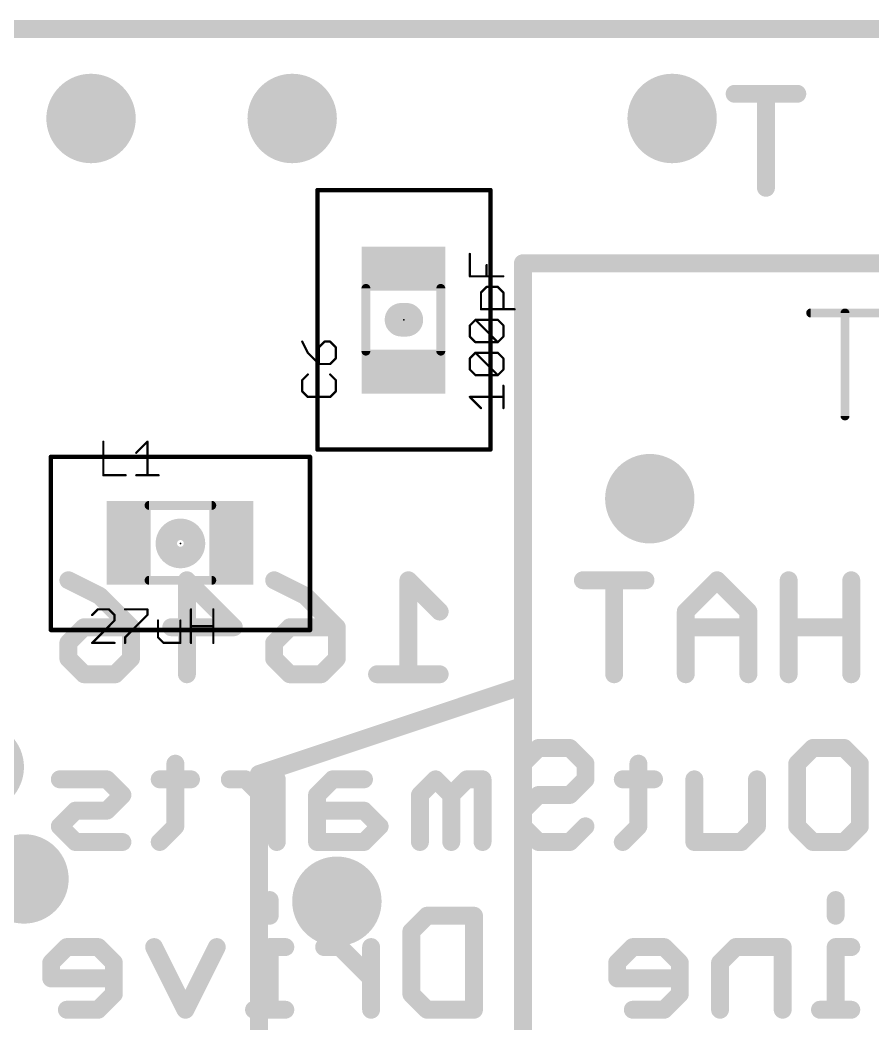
# Model space of a CAD drawing. Extents: x -8 to 103, y -21 to 29.
# Drawn here: x 19.01 to 28.7, y 9.02 to 20.42 of the extents above; entities that cross this region are included whole.
import ezdxf

# ---------------------------------------------------------------- set-up
doc = ezdxf.new("R2010")
doc.units = 0
for name, color, linetype in [('18', 110, 'CONTINUOUS'), ('20', 53, 'CONTINUOUS'), ('21', 41, 'CONTINUOUS'), ('22', 40, 'CONTINUOUS'), ('23', 53, 'CONTINUOUS'), ('25', 253, 'CONTINUOUS'), ('27', 253, 'CONTINUOUS'), ('39', 12, 'CONTINUOUS'), ('51', 53, 'CONTINUOUS')]:
    doc.layers.add(name, color=color, linetype=linetype)

# ---------------------------------------------------------------- blocks, each defined once
blk = doc.blocks.new('RECT')
blk.add_solid([(-0.5, -0.5), (0.5, -0.5), (-0.5, 0.5), (0.5, 0.5)])
blk = doc.blocks.new('ROUNDV')
at = {"const_width": 0.5}
blk.add_lwpolyline([(0, -0.25, 1), (0, 0.25, 1), (0, -0.25)], format="xyb", dxfattribs=at)

msp = doc.modelspace()

# ---------------------------------------------------------------- linework, layer by layer
at = {"layer": '20', "const_width": 0.2032}
msp.add_lwpolyline([(45.72, 20.32), (0, 20.32)], dxfattribs=at)
at = {"layer": '21'}
for points, const_width in [([(27.1262, 19.5843), (27.838, 19.5843)], 0.2032), ([(27.4821, 18.5166), (27.4821, 19.5843)], 0.2032), ([(45.72, 17.66), (24.72, 17.66)], 0.2032), ([(24.72, 17.66), (24.72, 12.86)], 0.2032), ([(23.3401, 17.018), (23.3959, 17.018)], 0.381), ([(21.72, 11.86), (24.72, 12.86)], 0.2032), ([(24.72, 12.86), (24.72, 4.86)], 0.2032), ([(21.72, 8.86), (21.72, 11.86)], 0.2032)]:
    msp.add_lwpolyline(points, dxfattribs=dict(at, const_width=const_width))
for points, const_width in [([(27.1262, 19.6351, 1), (27.1262, 19.5335)], 0.1016), ([(27.5329, 19.5843, 1), (27.4313, 19.5843)], 0.1016), ([(27.838, 19.5335, 1), (27.838, 19.6351)], 0.1016), ([(27.4313, 18.5166, 1), (27.5329, 18.5166)], 0.1016), ([(24.72, 17.7108, 1), (24.72, 17.6092)], 0.1016), ([(24.7708, 17.66, 1), (24.6692, 17.66)], 0.1016), ([(23.3401, 17.1133, 1), (23.3401, 16.9228)], 0.1905), ([(23.3959, 16.9228, 1), (23.3959, 17.1133)], 0.1905), ([(20.828, 14.2595, 1), (20.828, 14.6965, 1), (20.828, 14.2595)], 0.127), ([(20.828, 14.351, 1), (20.828, 14.605, 1), (20.828, 14.351)], 0.127), ([(20.828, 14.4526, 1), (20.828, 14.5034, 1), (20.828, 14.4526)], 0.127), ([(24.7708, 12.86, 1), (24.6692, 12.86)], 0.1016), ([(24.6692, 12.86, 1), (24.7708, 12.86)], 0.1016), ([(24.7361, 12.8118, 1), (24.7039, 12.9082)], 0.1016), ([(21.7708, 11.86, 1), (21.6692, 11.86)], 0.1016), ([(21.7039, 11.9082, 1), (21.7361, 11.8118)], 0.1016)]:
    msp.add_lwpolyline(points, format="xyb", dxfattribs=dict(at, const_width=const_width))
at = {"layer": '22', "const_width": 0.2032}
for points in [[(27.8384, 19.5843), (27.1266, 19.5843)], [(27.4825, 18.5166), (27.4825, 19.5843)], [(19.5544, 14.0598), (19.9103, 13.8819)], [(20.9018, 12.9921), (20.9018, 14.0598)], [(20.9018, 14.0598), (21.4356, 13.526)], [(21.8932, 14.0598), (22.2491, 13.8819)], [(23.7744, 13.7039), (23.4185, 14.0598)], [(23.4185, 14.0598), (23.4185, 12.9921)], [(26.1132, 14.0598), (25.4014, 14.0598)], [(25.7573, 12.9921), (25.7573, 14.0598)], [(26.9267, 14.0598), (26.5708, 13.7039)], [(27.2826, 13.7039), (26.9267, 14.0598)], [(27.7402, 14.0598), (27.7402, 12.9921)], [(28.452, 12.9921), (28.452, 14.0598)], [(19.9103, 13.8819), (20.2662, 13.526)], [(22.2491, 13.8819), (22.605, 13.526)], [(26.5708, 13.7039), (26.5708, 12.9921)], [(27.2826, 12.9921), (27.2826, 13.7039)], [(19.5544, 13.348), (19.7324, 13.526)], [(19.7324, 13.526), (20.2662, 13.526)], [(20.2662, 13.526), (20.2662, 13.17)], [(21.4356, 13.526), (20.7238, 13.526)], [(21.8932, 13.348), (22.0712, 13.526)], [(22.0712, 13.526), (22.605, 13.526)], [(22.605, 13.526), (22.605, 13.17)], [(27.2826, 13.526), (26.5708, 13.526)], [(28.452, 13.526), (27.7402, 13.526)], [(19.5544, 13.17), (19.5544, 13.348)], [(21.8932, 13.17), (21.8932, 13.348)], [(19.7324, 12.9921), (19.5544, 13.17)], [(20.2662, 13.17), (20.0883, 12.9921)], [(22.0712, 12.9921), (21.8932, 13.17)], [(22.605, 13.17), (22.4271, 12.9921)], [(20.0883, 12.9921), (19.7324, 12.9921)], [(22.4271, 12.9921), (22.0712, 12.9921)], [(23.7744, 12.9921), (23.0626, 12.9921)], [(24.7193, 11.9769), (24.8972, 12.1548)], [(24.8972, 12.1548), (25.2531, 12.1548)], [(25.2531, 12.1548), (25.4311, 11.9769)], [(27.8376, 11.9769), (28.0156, 12.1548)], [(28.0156, 12.1548), (28.3715, 12.1548)], [(28.3715, 12.1548), (28.5494, 11.9769)], [(20.7704, 11.9769), (20.7704, 11.2651)], [(25.4311, 11.9769), (25.4311, 11.7989)], [(26.0327, 11.9769), (26.0327, 11.2651)], [(27.8376, 11.2651), (27.8376, 11.9769)], [(28.5494, 11.9769), (28.5494, 11.2651)], [(19.9908, 11.7989), (19.457, 11.7989)], [(20.1688, 11.621), (19.9908, 11.7989)], [(20.9484, 11.7989), (20.5925, 11.7989)], [(21.567, 11.7989), (21.389, 11.7989)], [(21.9229, 11.443), (21.567, 11.7989)], [(21.9229, 11.0871), (21.9229, 11.7989)], [(22.5584, 11.7989), (22.3805, 11.621)], [(22.9143, 11.7989), (22.5584, 11.7989)], [(23.7278, 11.7989), (23.5499, 11.621)], [(23.9058, 11.621), (23.7278, 11.7989)], [(24.0837, 11.7989), (23.9058, 11.621)], [(24.2617, 11.7989), (24.0837, 11.7989)], [(24.2617, 11.0871), (24.2617, 11.7989)], [(25.4311, 11.7989), (25.2531, 11.621)], [(26.2107, 11.7989), (25.8548, 11.7989)], [(26.6682, 11.0871), (26.6682, 11.7989)], [(27.3801, 11.7989), (27.3801, 11.2651)], [(19.9908, 11.443), (20.1688, 11.621)], [(22.3805, 11.621), (22.3805, 11.0871)], [(23.5499, 11.621), (23.5499, 11.0871)], [(23.9058, 11.621), (23.9058, 11.0871)], [(24.8972, 11.621), (24.7193, 11.443)], [(25.2531, 11.621), (24.8972, 11.621)], [(19.457, 11.2651), (19.6349, 11.443)], [(19.6349, 11.443), (19.9908, 11.443)], [(22.9143, 11.443), (22.3805, 11.443)], [(23.0923, 11.2651), (22.9143, 11.443)], [(24.7193, 11.443), (24.7193, 11.2651)], [(19.6349, 11.0871), (19.457, 11.2651)], [(20.7704, 11.2651), (20.5925, 11.0871)], [(22.9143, 11.0871), (23.0923, 11.2651)], [(24.7193, 11.2651), (24.8972, 11.0871)], [(25.2531, 11.0871), (25.4311, 11.2651)], [(26.0327, 11.2651), (25.8548, 11.0871)], [(27.3801, 11.2651), (27.2021, 11.0871)], [(28.0156, 11.0871), (27.8376, 11.2651)], [(28.5494, 11.2651), (28.3715, 11.0871)], [(20.1688, 11.0871), (19.6349, 11.0871)], [(22.3805, 11.0871), (22.9143, 11.0871)], [(24.8972, 11.0871), (25.2531, 11.0871)], [(27.2021, 11.0871), (26.6682, 11.0871)], [(28.3715, 11.0871), (28.0156, 11.0871)], [(21.8424, 10.4278), (21.8424, 10.2498)], [(28.2741, 10.4278), (28.2741, 10.2498)], [(23.4524, 10.0719), (23.6304, 10.2498)], [(23.6304, 10.2498), (24.1642, 10.2498)], [(24.1642, 10.2498), (24.1642, 9.1821)], [(23.4524, 9.3601), (23.4524, 10.0719)], [(19.5375, 9.8939), (19.3595, 9.716)], [(19.8934, 9.8939), (19.5375, 9.8939)], [(20.0713, 9.716), (19.8934, 9.8939)], [(20.8848, 9.1821), (20.5289, 9.8939)], [(21.2407, 9.8939), (20.8848, 9.1821)], [(22.0203, 9.8939), (21.8424, 9.8939)], [(21.8424, 9.8939), (21.8424, 9.1821)], [(22.6389, 9.8939), (22.461, 9.8939)], [(22.9948, 9.538), (22.6389, 9.8939)], [(22.9948, 9.1821), (22.9948, 9.8939)], [(25.9692, 9.8939), (25.7912, 9.716)], [(26.3251, 9.8939), (25.9692, 9.8939)], [(26.503, 9.716), (26.3251, 9.8939)], [(27.1385, 9.8939), (26.9606, 9.716)], [(27.6724, 9.8939), (27.1385, 9.8939)], [(27.6724, 9.1821), (27.6724, 9.8939)], [(28.452, 9.8939), (28.2741, 9.8939)], [(28.2741, 9.8939), (28.2741, 9.1821)], [(19.3595, 9.716), (19.3595, 9.538)], [(20.0713, 9.3601), (20.0713, 9.716)], [(25.7912, 9.716), (25.7912, 9.538)], [(26.503, 9.3601), (26.503, 9.716)], [(26.9606, 9.716), (26.9606, 9.1821)], [(19.3595, 9.538), (20.0713, 9.538)], [(25.7912, 9.538), (26.503, 9.538)], [(19.8934, 9.1821), (20.0713, 9.3601)], [(23.6304, 9.1821), (23.4524, 9.3601)], [(26.3251, 9.1821), (26.503, 9.3601)], [(19.5375, 9.1821), (19.8934, 9.1821)], [(22.0203, 9.1821), (21.6644, 9.1821)], [(24.1642, 9.1821), (23.6304, 9.1821)], [(25.9692, 9.1821), (26.3251, 9.1821)], [(28.452, 9.1821), (28.0961, 9.1821)]]:
    msp.add_lwpolyline(points, dxfattribs=at)
at = {"layer": '22', "const_width": 0.1016}
for points in [[(27.1266, 19.6351, 1), (27.1266, 19.5335)], [(27.5333, 19.5843, 1), (27.4317, 19.5843)], [(27.8384, 19.5335, 1), (27.8384, 19.6351)], [(27.4317, 18.5166, 1), (27.5333, 18.5166)], [(19.5771, 14.1052, 1), (19.5317, 14.0144)], [(20.9377, 14.0957, 1), (20.8658, 14.0239)], [(20.9526, 14.0598, 1), (20.851, 14.0598)], [(21.9159, 14.1052, 1), (21.8705, 14.0144)], [(23.4544, 14.0957, 1), (23.3826, 14.0239)], [(23.4693, 14.0598, 1), (23.3677, 14.0598)], [(25.4014, 14.1106, 1), (25.4014, 14.009)], [(25.8081, 14.0598, 1), (25.7065, 14.0598)], [(26.1132, 14.009, 1), (26.1132, 14.1106)], [(26.9626, 14.0957, 1), (26.8908, 14.0239)], [(26.9626, 14.0239, 1), (26.8908, 14.0957)], [(27.791, 14.0598, 1), (27.6894, 14.0598)], [(28.5028, 14.0598, 1), (28.4012, 14.0598)], [(19.9462, 13.9178, 1), (19.8744, 13.8459)], [(19.8876, 13.8364, 1), (19.933, 13.9273)], [(22.285, 13.9178, 1), (22.2132, 13.8459)], [(22.2264, 13.8364, 1), (22.2718, 13.9273)], [(26.6216, 13.7039, 1), (26.52, 13.7039)], [(27.3334, 13.7039, 1), (27.2318, 13.7039)], [(23.7385, 13.668, 1), (23.8103, 13.7398)], [(26.5349, 13.7398, 1), (26.6067, 13.668)], [(27.2467, 13.668, 1), (27.3185, 13.7398)], [(19.7324, 13.5768, 1), (19.7324, 13.4752)], [(19.7683, 13.49, 1), (19.6964, 13.5619)], [(20.317, 13.526, 1), (20.2154, 13.526)], [(20.2303, 13.49, 1), (20.3021, 13.5619)], [(20.2662, 13.4752, 1), (20.2662, 13.5768)], [(20.7238, 13.5768, 1), (20.7238, 13.4752)], [(21.3997, 13.49, 1), (21.4715, 13.5619)], [(21.4356, 13.4752, 1), (21.4356, 13.5768)], [(22.0712, 13.5768, 1), (22.0712, 13.4752)], [(22.1071, 13.49, 1), (22.0352, 13.5619)], [(22.6558, 13.526, 1), (22.5542, 13.526)], [(22.5691, 13.49, 1), (22.6409, 13.5619)], [(22.605, 13.4752, 1), (22.605, 13.5768)], [(26.5708, 13.5768, 1), (26.5708, 13.4752)], [(27.2826, 13.4752, 1), (27.2826, 13.5768)], [(27.7402, 13.5768, 1), (27.7402, 13.4752)], [(28.452, 13.4752, 1), (28.452, 13.5768)], [(19.6052, 13.348, 1), (19.5036, 13.348)], [(19.5185, 13.3839, 1), (19.5903, 13.3121)], [(21.944, 13.348, 1), (21.8424, 13.348)], [(21.8573, 13.3839, 1), (21.9291, 13.3121)], [(19.5903, 13.206, 1), (19.5185, 13.1341)], [(20.3021, 13.1341, 1), (20.2303, 13.206)], [(21.9291, 13.206, 1), (21.8573, 13.1341)], [(22.6409, 13.1341, 1), (22.5691, 13.206)], [(19.5036, 13.17, 1), (19.6052, 13.17)], [(20.2154, 13.17, 1), (20.317, 13.17)], [(21.8424, 13.17, 1), (21.944, 13.17)], [(22.5542, 13.17, 1), (22.6558, 13.17)], [(19.7324, 13.0429, 1), (19.7324, 12.9413)], [(19.6964, 12.9562, 1), (19.7683, 13.028)], [(20.0524, 13.028, 1), (20.1242, 12.9562)], [(20.0883, 12.9413, 1), (20.0883, 13.0429)], [(20.851, 12.9921, 1), (20.9526, 12.9921)], [(22.0712, 13.0429, 1), (22.0712, 12.9413)], [(22.0352, 12.9562, 1), (22.1071, 13.028)], [(22.3911, 13.028, 1), (22.463, 12.9562)], [(22.4271, 12.9413, 1), (22.4271, 13.0429)], [(23.0626, 13.0429, 1), (23.0626, 12.9413)], [(23.3677, 12.9921, 1), (23.4693, 12.9921)], [(23.7744, 12.9413, 1), (23.7744, 13.0429)], [(25.7065, 12.9921, 1), (25.8081, 12.9921)], [(26.52, 12.9921, 1), (26.6216, 12.9921)], [(27.2318, 12.9921, 1), (27.3334, 12.9921)], [(27.6894, 12.9921, 1), (27.791, 12.9921)], [(28.4012, 12.9921, 1), (28.5028, 12.9921)], [(24.8972, 12.2056, 1), (24.8972, 12.104)], [(24.9331, 12.1189, 1), (24.8613, 12.1907)], [(25.289, 12.1907, 1), (25.2172, 12.1189)], [(25.2531, 12.104, 1), (25.2531, 12.2056)], [(28.0156, 12.2056, 1), (28.0156, 12.104)], [(28.0515, 12.1189, 1), (27.9797, 12.1907)], [(28.4074, 12.1907, 1), (28.3356, 12.1189)], [(28.3715, 12.104, 1), (28.3715, 12.2056)], [(20.8212, 11.9769, 1), (20.7196, 11.9769)], [(24.6833, 12.0128, 1), (24.7552, 11.9409)], [(25.4819, 11.9769, 1), (25.3803, 11.9769)], [(25.3951, 11.9409, 1), (25.467, 12.0128)], [(26.0835, 11.9769, 1), (25.9819, 11.9769)], [(27.8884, 11.9769, 1), (27.7868, 11.9769)], [(27.8017, 12.0128, 1), (27.8736, 11.9409)], [(28.6002, 11.9769, 1), (28.4986, 11.9769)], [(28.5135, 11.9409, 1), (28.5854, 12.0128)], [(19.457, 11.8497, 1), (19.457, 11.7481)], [(20.0267, 11.8348, 1), (19.9549, 11.763)], [(19.9908, 11.7481, 1), (19.9908, 11.8497)], [(20.5925, 11.8497, 1), (20.5925, 11.7481)], [(20.9484, 11.7481, 1), (20.9484, 11.8497)], [(21.389, 11.8497, 1), (21.389, 11.7481)], [(21.6029, 11.8348, 1), (21.531, 11.763)], [(21.567, 11.7481, 1), (21.567, 11.8497)], [(21.9737, 11.7989, 1), (21.8721, 11.7989)], [(22.5584, 11.8497, 1), (22.5584, 11.7481)], [(22.5943, 11.763, 1), (22.5225, 11.8348)], [(22.9143, 11.7481, 1), (22.9143, 11.8497)], [(23.7637, 11.8348, 1), (23.6919, 11.763)], [(23.7637, 11.763, 1), (23.6919, 11.8348)], [(24.0837, 11.8497, 1), (24.0837, 11.7481)], [(24.1196, 11.763, 1), (24.0478, 11.8348)], [(24.3125, 11.7989, 1), (24.2109, 11.7989)], [(24.2617, 11.7481, 1), (24.2617, 11.8497)], [(25.467, 11.763, 1), (25.3951, 11.8348)], [(25.8548, 11.8497, 1), (25.8548, 11.7481)], [(26.2107, 11.7481, 1), (26.2107, 11.8497)], [(26.719, 11.7989, 1), (26.6174, 11.7989)], [(27.4308, 11.7989, 1), (27.3293, 11.7989)], [(25.3803, 11.7989, 1), (25.4819, 11.7989)], [(20.2047, 11.585, 1), (20.1329, 11.6569)], [(20.1329, 11.585, 1), (20.2047, 11.6569)], [(22.3445, 11.6569, 1), (22.4164, 11.585)], [(22.4313, 11.621, 1), (22.3297, 11.621)], [(23.5139, 11.6569, 1), (23.5858, 11.585)], [(23.6007, 11.621, 1), (23.4991, 11.621)], [(23.8698, 11.6569, 1), (23.9417, 11.585)], [(23.9566, 11.621, 1), (23.855, 11.621)], [(23.8698, 11.585, 1), (23.9417, 11.6569)], [(24.8972, 11.6718, 1), (24.8972, 11.5702)], [(24.9331, 11.585, 1), (24.8613, 11.6569)], [(25.2172, 11.6569, 1), (25.289, 11.585)], [(25.2531, 11.5702, 1), (25.2531, 11.6718)], [(19.6349, 11.4938, 1), (19.6349, 11.3922)], [(19.6708, 11.4071, 1), (19.599, 11.4789)], [(19.9549, 11.4789, 1), (20.0267, 11.4071)], [(19.9908, 11.3922, 1), (19.9908, 11.4938)], [(21.8869, 11.4071, 1), (21.9588, 11.4789)], [(22.3805, 11.4938, 1), (22.3805, 11.3922)], [(22.9502, 11.4789, 1), (22.8784, 11.4071)], [(22.9143, 11.3922, 1), (22.9143, 11.4938)], [(24.6833, 11.4789, 1), (24.7552, 11.4071)], [(24.7701, 11.443, 1), (24.6685, 11.443)], [(19.4929, 11.301, 1), (19.421, 11.2291)], [(19.421, 11.301, 1), (19.4929, 11.2291)], [(20.7196, 11.2651, 1), (20.8212, 11.2651)], [(20.8063, 11.2291, 1), (20.7345, 11.301)], [(23.1282, 11.2291, 1), (23.0563, 11.301)], [(23.0563, 11.2291, 1), (23.1282, 11.301)], [(24.7552, 11.301, 1), (24.6833, 11.2291)], [(24.6685, 11.2651, 1), (24.7701, 11.2651)], [(25.467, 11.2291, 1), (25.3951, 11.301)], [(25.9819, 11.2651, 1), (26.0835, 11.2651)], [(26.0686, 11.2291, 1), (25.9968, 11.301)], [(27.3293, 11.2651, 1), (27.4308, 11.2651)], [(27.416, 11.2291, 1), (27.3441, 11.301)], [(27.8736, 11.301, 1), (27.8017, 11.2291)], [(27.7868, 11.2651, 1), (27.8884, 11.2651)], [(28.4986, 11.2651, 1), (28.6002, 11.2651)], [(28.5854, 11.2291, 1), (28.5135, 11.301)], [(19.6349, 11.1379, 1), (19.6349, 11.0363)], [(19.599, 11.0512, 1), (19.6708, 11.123)], [(20.1688, 11.0363, 1), (20.1688, 11.1379)], [(20.5565, 11.123, 1), (20.6284, 11.0512)], [(22.3805, 11.1379, 1), (22.3805, 11.0363)], [(22.8784, 11.123, 1), (22.9502, 11.0512)], [(22.9143, 11.0363, 1), (22.9143, 11.1379)], [(24.8972, 11.1379, 1), (24.8972, 11.0363)], [(24.8613, 11.0512, 1), (24.9331, 11.123)], [(25.2172, 11.123, 1), (25.289, 11.0512)], [(25.2531, 11.0363, 1), (25.2531, 11.1379)], [(25.8188, 11.123, 1), (25.8907, 11.0512)], [(26.6682, 11.1379, 1), (26.6682, 11.0363)], [(27.1662, 11.123, 1), (27.238, 11.0512)], [(27.2021, 11.0363, 1), (27.2021, 11.1379)], [(28.0156, 11.1379, 1), (28.0156, 11.0363)], [(27.9797, 11.0512, 1), (28.0515, 11.123)], [(28.3356, 11.123, 1), (28.4074, 11.0512)], [(28.3715, 11.0363, 1), (28.3715, 11.1379)], [(21.8721, 11.0871, 1), (21.9737, 11.0871)], [(22.3297, 11.0871, 1), (22.4313, 11.0871)], [(23.4991, 11.0871, 1), (23.6007, 11.0871)], [(23.855, 11.0871, 1), (23.9566, 11.0871)], [(24.2109, 11.0871, 1), (24.3125, 11.0871)], [(26.6174, 11.0871, 1), (26.719, 11.0871)], [(21.8932, 10.4278, 1), (21.7916, 10.4278)], [(28.3249, 10.4278, 1), (28.2233, 10.4278)], [(21.7916, 10.2498, 1), (21.8932, 10.2498)], [(23.6304, 10.3006, 1), (23.6304, 10.199)], [(23.6663, 10.2139, 1), (23.5944, 10.2857)], [(24.215, 10.2498, 1), (24.1134, 10.2498)], [(24.1642, 10.199, 1), (24.1642, 10.3006)], [(28.2233, 10.2498, 1), (28.3249, 10.2498)], [(23.5032, 10.0719, 1), (23.4016, 10.0719)], [(23.4165, 10.1078, 1), (23.4883, 10.0359)], [(19.5375, 9.9447, 1), (19.5375, 9.8431)], [(19.5734, 9.858, 1), (19.5015, 9.9298)], [(19.9293, 9.9298, 1), (19.8575, 9.858)], [(19.8934, 9.8431, 1), (19.8934, 9.9447)], [(20.5744, 9.9166, 1), (20.4835, 9.8712)], [(21.2862, 9.8712, 1), (21.1953, 9.9166)], [(21.8424, 9.9447, 1), (21.8424, 9.8431)], [(21.8932, 9.8939, 1), (21.7916, 9.8939)], [(22.0203, 9.8431, 1), (22.0203, 9.9447)], [(22.461, 9.9447, 1), (22.461, 9.8431)], [(22.6748, 9.9298, 1), (22.603, 9.858)], [(22.6389, 9.8431, 1), (22.6389, 9.9447)], [(23.0456, 9.8939, 1), (22.944, 9.8939)], [(25.9692, 9.9447, 1), (25.9692, 9.8431)], [(26.0051, 9.858, 1), (25.9332, 9.9298)], [(26.361, 9.9298, 1), (26.2891, 9.858)], [(26.3251, 9.8431, 1), (26.3251, 9.9447)], [(27.1385, 9.9447, 1), (27.1385, 9.8431)], [(27.1745, 9.858, 1), (27.1026, 9.9298)], [(27.7232, 9.8939, 1), (27.6216, 9.8939)], [(27.6724, 9.8431, 1), (27.6724, 9.9447)], [(28.2741, 9.9447, 1), (28.2741, 9.8431)], [(28.3249, 9.8939, 1), (28.2233, 9.8939)], [(28.452, 9.8431, 1), (28.452, 9.9447)], [(19.4103, 9.716, 1), (19.3087, 9.716)], [(20.1221, 9.716, 1), (20.0205, 9.716)], [(25.842, 9.716, 1), (25.7404, 9.716)], [(26.5538, 9.716, 1), (26.4522, 9.716)], [(27.0114, 9.716, 1), (26.9098, 9.716)], [(19.3236, 9.7519, 1), (19.3954, 9.68)], [(20.0354, 9.68, 1), (20.1072, 9.7519)], [(25.7553, 9.7519, 1), (25.8271, 9.68)], [(26.4671, 9.68, 1), (26.5389, 9.7519)], [(26.9247, 9.7519, 1), (26.9965, 9.68)], [(19.3595, 9.5888, 1), (19.3595, 9.4872)], [(19.3087, 9.538, 1), (19.4103, 9.538)], [(20.0713, 9.4872, 1), (20.0713, 9.5888)], [(22.9589, 9.5021, 1), (23.0307, 9.5739)], [(25.7912, 9.5888, 1), (25.7912, 9.4872)], [(25.7404, 9.538, 1), (25.842, 9.538)], [(26.503, 9.4872, 1), (26.503, 9.5888)], [(20.0205, 9.3601, 1), (20.1221, 9.3601)], [(20.1072, 9.3241, 1), (20.0354, 9.396)], [(23.4883, 9.396, 1), (23.4165, 9.3241)], [(23.4016, 9.3601, 1), (23.5032, 9.3601)], [(26.4522, 9.3601, 1), (26.5538, 9.3601)], [(26.5389, 9.3241, 1), (26.4671, 9.396)], [(19.5375, 9.2329, 1), (19.5375, 9.1313)], [(19.8575, 9.218, 1), (19.9293, 9.1462)], [(19.8934, 9.1313, 1), (19.8934, 9.2329)], [(20.8394, 9.2048, 1), (20.9303, 9.1594)], [(20.8394, 9.1594, 1), (20.9303, 9.2048)], [(21.6644, 9.2329, 1), (21.6644, 9.1313)], [(22.0203, 9.1313, 1), (22.0203, 9.2329)], [(23.6304, 9.2329, 1), (23.6304, 9.1313)], [(23.5944, 9.1462, 1), (23.6663, 9.218)], [(24.1642, 9.1313, 1), (24.1642, 9.2329)], [(25.9692, 9.2329, 1), (25.9692, 9.1313)], [(26.2891, 9.218, 1), (26.361, 9.1462)], [(26.3251, 9.1313, 1), (26.3251, 9.2329)], [(28.0961, 9.2329, 1), (28.0961, 9.1313)], [(28.452, 9.1313, 1), (28.452, 9.2329)], [(21.7916, 9.1821, 1), (21.8932, 9.1821)], [(22.944, 9.1821, 1), (23.0456, 9.1821)], [(24.1134, 9.1821, 1), (24.215, 9.1821)], [(26.9098, 9.1821, 1), (27.0114, 9.1821)], [(27.6216, 9.1821, 1), (27.7232, 9.1821)], [(28.2233, 9.1821, 1), (28.3249, 9.1821)]]:
    msp.add_lwpolyline(points, format="xyb", dxfattribs=at)
at = {"layer": '23'}
for p in [(23.368, 17.018), (20.828, 14.478)]:
    msp.add_point(p, dxfattribs=at)
at = {"layer": '25', "const_width": 0.0127}
for points in [[(22.2177, 16.773, 1), (22.2063, 16.7673)], [(22.4662, 16.7765, 1), (22.4662, 16.7638)], [(22.4707, 16.7656, 1), (22.4617, 16.7746)], [(22.5342, 16.7746, 1), (22.5253, 16.7656)], [(22.5297, 16.7638, 1), (22.5297, 16.7765)], [(22.28, 16.6475, 1), (22.271, 16.6385)], [(22.2699, 16.6402, 1), (22.2812, 16.6459)], [(22.3981, 16.7111, 1), (22.4071, 16.7021)], [(22.409, 16.7066, 1), (22.3963, 16.7066)], [(22.5997, 16.7066, 1), (22.587, 16.7066)], [(22.5888, 16.7021, 1), (22.5978, 16.7111)], [(22.587, 16.5795, 1), (22.5997, 16.5795)], [(22.5978, 16.575, 1), (22.5888, 16.5839)], [(22.4026, 16.5223, 1), (22.4026, 16.5096)], [(22.3963, 16.5159, 1), (22.409, 16.5159)], [(22.3981, 16.5114, 1), (22.4071, 16.5204)], [(22.5253, 16.5204, 1), (22.5342, 16.5114)], [(22.5297, 16.5096, 1), (22.5297, 16.5223)], [(22.2183, 16.3324, 1), (22.2056, 16.3324)], [(22.2075, 16.3369, 1), (22.2165, 16.3279)], [(22.28, 16.3914, 1), (22.271, 16.4004)], [(22.5342, 16.4004, 1), (22.5253, 16.3914)], [(22.5997, 16.3324, 1), (22.587, 16.3324)], [(22.5888, 16.3279, 1), (22.5978, 16.3369)], [(22.2165, 16.2097, 1), (22.2075, 16.2008)], [(22.2056, 16.2053, 1), (22.2183, 16.2053)], [(22.587, 16.2053, 1), (22.5997, 16.2053)], [(22.5978, 16.2008, 1), (22.5888, 16.2097)], [(22.2755, 16.1481, 1), (22.2755, 16.1353)], [(22.271, 16.1372, 1), (22.28, 16.1462)], [(22.5253, 16.1462, 1), (22.5342, 16.1372)], [(22.5297, 16.1353, 1), (22.5297, 16.1481)], [(19.9581, 15.634, 1), (19.9454, 15.634)], [(20.4594, 15.634, 1), (20.4467, 15.634)], [(20.4575, 15.6295, 1), (20.4485, 15.6385)], [(20.3214, 15.5114, 1), (20.3304, 15.5024)], [(19.9517, 15.2591, 1), (19.9517, 15.2464)], [(19.9454, 15.2527, 1), (19.9581, 15.2527)], [(20.2059, 15.2464, 1), (20.2059, 15.2591)], [(20.3259, 15.2591, 1), (20.3259, 15.2464)], [(20.4467, 15.2527, 1), (20.4594, 15.2527)], [(20.5801, 15.2464, 1), (20.5801, 15.2591)]]:
    msp.add_lwpolyline(points, format="xyb", dxfattribs=at)
at = {"layer": '25', "const_width": 0.0254}
for points in [[(22.212, 16.7701), (22.2755, 16.643)], [(22.4662, 16.7701), (22.4026, 16.7066)], [(22.5297, 16.7701), (22.4662, 16.7701)], [(22.5933, 16.7066), (22.5297, 16.7701)], [(22.2755, 16.643), (22.4026, 16.5159)], [(22.4026, 16.7066), (22.4026, 16.5159)], [(22.5933, 16.5795), (22.5933, 16.7066)], [(22.5297, 16.5159), (22.5933, 16.5795)], [(22.4026, 16.5159), (22.5297, 16.5159)], [(22.2755, 16.3959), (22.212, 16.3324)], [(22.212, 16.3324), (22.212, 16.2053)], [(22.5933, 16.3324), (22.5297, 16.3959)], [(22.5933, 16.2053), (22.5933, 16.3324)], [(22.212, 16.2053), (22.2755, 16.1417)], [(22.5297, 16.1417), (22.5933, 16.2053)], [(22.2755, 16.1417), (22.5297, 16.1417)], [(19.9517, 15.634), (19.9517, 15.2527)], [(20.3259, 15.5069), (20.453, 15.634)], [(20.453, 15.634), (20.453, 15.2527)], [(19.9517, 15.2527), (20.2059, 15.2527)], [(20.3259, 15.2527), (20.5801, 15.2527)]]:
    msp.add_lwpolyline(points, dxfattribs=at)
at = {"layer": '27'}
for points, const_width in [([(24.117, 17.5115), (24.117, 17.7657)], 0.0254), ([(24.3076, 17.5115), (24.3076, 17.6386)], 0.0254), ([(24.4983, 17.5115), (24.117, 17.5115)], 0.0254), ([(24.2441, 17.328), (24.3076, 17.3915)], 0.0254), ([(24.2441, 17.1373), (24.2441, 17.328)], 0.0254), ([(24.3076, 17.3915), (24.4347, 17.3915)], 0.0254), ([(24.4347, 17.3915), (24.4983, 17.328)], 0.0254), ([(24.4983, 17.328), (24.4983, 17.1373)], 0.0254), ([(24.6254, 17.1373), (24.2441, 17.1373)], 0.0254), ([(27.9908, 17.0952), (28.7704, 17.0952)], 0.1016), ([(28.3806, 15.9258), (28.3806, 17.0952)], 0.1016), ([(24.117, 16.9538), (24.1805, 17.0173)], 0.0254), ([(24.1805, 17.0173), (24.4347, 17.0173)], 0.0254), ([(24.4347, 16.7631), (24.1805, 17.0173)], 0.0254), ([(24.4347, 17.0173), (24.4983, 16.9538)], 0.0254), ([(24.117, 16.8267), (24.117, 16.9538)], 0.0254), ([(24.4983, 16.9538), (24.4983, 16.8267)], 0.0254), ([(24.1805, 16.7631), (24.117, 16.8267)], 0.0254), ([(24.4347, 16.7631), (24.1805, 16.7631)], 0.0254), ([(24.4983, 16.8267), (24.4347, 16.7631)], 0.0254), ([(24.117, 16.5796), (24.1805, 16.6431)], 0.0254), ([(24.1805, 16.6431), (24.4347, 16.6431)], 0.0254), ([(24.4347, 16.3889), (24.1805, 16.6431)], 0.0254), ([(24.4347, 16.6431), (24.4983, 16.5796)], 0.0254), ([(24.117, 16.4525), (24.117, 16.5796)], 0.0254), ([(24.4983, 16.5796), (24.4983, 16.4525)], 0.0254), ([(24.1805, 16.3889), (24.117, 16.4525)], 0.0254), ([(24.4983, 16.4525), (24.4347, 16.3889)], 0.0254), ([(24.4347, 16.3889), (24.1805, 16.3889)], 0.0254), ([(24.4983, 16.0147), (24.4983, 16.2689)], 0.0254), ([(24.2441, 16.0147), (24.117, 16.1418)], 0.0254), ([(24.117, 16.1418), (24.4983, 16.1418)], 0.0254), ([(19.8883, 13.729), (19.8247, 13.6655)], 0.0254), ([(20.0154, 13.729), (19.8883, 13.729)], 0.0254), ([(20.0789, 13.6655), (20.0154, 13.729)], 0.0254), ([(20.1989, 13.729), (20.4531, 13.729)], 0.0254), ([(20.4531, 13.729), (20.4531, 13.6655)], 0.0254), ([(20.9473, 13.3477), (20.9473, 13.729)], 0.0254), ([(21.2015, 13.729), (21.2015, 13.3477)], 0.0254), ([(19.8247, 13.3477), (20.0789, 13.6019)], 0.0254), ([(20.0789, 13.6019), (20.0789, 13.6655)], 0.0254), ([(20.4531, 13.6655), (20.1989, 13.4113)], 0.0254), ([(20.5731, 13.6019), (20.5731, 13.4113)], 0.0254), ([(20.8273, 13.3477), (20.8273, 13.6019)], 0.0254), ([(20.9473, 13.5384), (21.2015, 13.5384)], 0.0254), ([(20.0789, 13.3477), (19.8247, 13.3477)], 0.0254), ([(20.1989, 13.4113), (20.1989, 13.3477)], 0.0254), ([(20.5731, 13.4113), (20.6367, 13.3477)], 0.0254), ([(20.6367, 13.3477), (20.8273, 13.3477)], 0.0254)]:
    msp.add_lwpolyline(points, dxfattribs=dict(at, const_width=const_width))
for points, const_width in [([(24.1233, 17.7657, 1), (24.1106, 17.7657)], 0.0127), ([(24.314, 17.6386, 1), (24.3013, 17.6386)], 0.0127), ([(24.117, 17.5179, 1), (24.117, 17.5052)], 0.0127), ([(24.1106, 17.5115, 1), (24.1233, 17.5115)], 0.0127), ([(24.3013, 17.5115, 1), (24.314, 17.5115)], 0.0127), ([(24.4983, 17.5052, 1), (24.4983, 17.5179)], 0.0127), ([(24.2504, 17.328, 1), (24.2377, 17.328)], 0.0127), ([(24.2396, 17.3325, 1), (24.2486, 17.3235)], 0.0127), ([(24.3076, 17.3979, 1), (24.3076, 17.3852)], 0.0127), ([(24.3121, 17.387, 1), (24.3031, 17.396)], 0.0127), ([(24.4392, 17.396, 1), (24.4303, 17.387)], 0.0127), ([(24.4347, 17.3852, 1), (24.4347, 17.3979)], 0.0127), ([(24.5047, 17.328, 1), (24.4919, 17.328)], 0.0127), ([(24.4938, 17.3235, 1), (24.5028, 17.3325)], 0.0127), ([(24.2441, 17.1437, 1), (24.2441, 17.131)], 0.0127), ([(24.2377, 17.1373, 1), (24.2504, 17.1373)], 0.0127), ([(24.4919, 17.1373, 1), (24.5047, 17.1373)], 0.0127), ([(24.6254, 17.131, 1), (24.6254, 17.1437)], 0.0127), ([(27.9908, 17.1206, 1), (27.9908, 17.0698)], 0.0508), ([(28.406, 17.0952, 1), (28.3552, 17.0952)], 0.0508), ([(24.1805, 17.0237, 1), (24.1805, 17.011)], 0.0127), ([(24.185, 17.0218, 1), (24.176, 17.0128)], 0.0127), ([(24.185, 17.0128, 1), (24.176, 17.0218)], 0.0127), ([(24.4392, 17.0218, 1), (24.4303, 17.0128)], 0.0127), ([(24.4347, 17.011, 1), (24.4347, 17.0237)], 0.0127), ([(24.1233, 16.9538, 1), (24.1106, 16.9538)], 0.0127), ([(24.1125, 16.9583, 1), (24.1215, 16.9493)], 0.0127), ([(24.5047, 16.9538, 1), (24.4919, 16.9538)], 0.0127), ([(24.4938, 16.9493, 1), (24.5028, 16.9583)], 0.0127), ([(24.1215, 16.8312, 1), (24.1125, 16.8222)], 0.0127), ([(24.1106, 16.8267, 1), (24.1233, 16.8267)], 0.0127), ([(24.1805, 16.7695, 1), (24.1805, 16.7568)], 0.0127), ([(24.176, 16.7586, 1), (24.185, 16.7676)], 0.0127), ([(24.4303, 16.7676, 1), (24.4392, 16.7586)], 0.0127), ([(24.4303, 16.7586, 1), (24.4392, 16.7676)], 0.0127), ([(24.4347, 16.7568, 1), (24.4347, 16.7695)], 0.0127), ([(24.4919, 16.8267, 1), (24.5047, 16.8267)], 0.0127), ([(24.5028, 16.8222, 1), (24.4938, 16.8312)], 0.0127), ([(24.1805, 16.6495, 1), (24.1805, 16.6368)], 0.0127), ([(24.185, 16.6476, 1), (24.176, 16.6386)], 0.0127), ([(24.185, 16.6386, 1), (24.176, 16.6476)], 0.0127), ([(24.4392, 16.6476, 1), (24.4303, 16.6386)], 0.0127), ([(24.4347, 16.6368, 1), (24.4347, 16.6495)], 0.0127), ([(24.1233, 16.5796, 1), (24.1106, 16.5796)], 0.0127), ([(24.1125, 16.5841, 1), (24.1215, 16.5751)], 0.0127), ([(24.5047, 16.5796, 1), (24.4919, 16.5796)], 0.0127), ([(24.4938, 16.5751, 1), (24.5028, 16.5841)], 0.0127), ([(24.1215, 16.4569, 1), (24.1125, 16.448)], 0.0127), ([(24.1106, 16.4525, 1), (24.1233, 16.4525)], 0.0127), ([(24.4919, 16.4525, 1), (24.5047, 16.4525)], 0.0127), ([(24.5028, 16.448, 1), (24.4938, 16.4569)], 0.0127), ([(24.1805, 16.3953, 1), (24.1805, 16.3826)], 0.0127), ([(24.176, 16.3844, 1), (24.185, 16.3934)], 0.0127), ([(24.4303, 16.3934, 1), (24.4392, 16.3844)], 0.0127), ([(24.4303, 16.3844, 1), (24.4392, 16.3934)], 0.0127), ([(24.4347, 16.3826, 1), (24.4347, 16.3953)], 0.0127), ([(24.5047, 16.2689, 1), (24.4919, 16.2689)], 0.0127), ([(24.1215, 16.1463, 1), (24.1125, 16.1373)], 0.0127), ([(24.117, 16.1482, 1), (24.117, 16.1355)], 0.0127), ([(24.4983, 16.1355, 1), (24.4983, 16.1482)], 0.0127), ([(24.2396, 16.0102, 1), (24.2486, 16.0192)], 0.0127), ([(24.4919, 16.0147, 1), (24.5047, 16.0147)], 0.0127), ([(28.3552, 15.9258, 1), (28.406, 15.9258)], 0.0508), ([(19.8883, 13.7354, 1), (19.8883, 13.7227)], 0.0127), ([(19.8927, 13.7245, 1), (19.8838, 13.7335)], 0.0127), ([(20.0199, 13.7335, 1), (20.0109, 13.7245)], 0.0127), ([(20.0154, 13.7227, 1), (20.0154, 13.7354)], 0.0127), ([(20.1989, 13.7354, 1), (20.1989, 13.7227)], 0.0127), ([(20.4595, 13.729, 1), (20.4468, 13.729)], 0.0127), ([(20.4531, 13.7227, 1), (20.4531, 13.7354)], 0.0127), ([(20.9537, 13.729, 1), (20.941, 13.729)], 0.0127), ([(21.2079, 13.729, 1), (21.1952, 13.729)], 0.0127), ([(19.8202, 13.67, 1), (19.8292, 13.661)], 0.0127), ([(20.0853, 13.6655, 1), (20.0726, 13.6655)], 0.0127), ([(20.0726, 13.6019, 1), (20.0853, 13.6019)], 0.0127), ([(20.0744, 13.661, 1), (20.0834, 13.67)], 0.0127), ([(20.0834, 13.5974, 1), (20.0744, 13.6064)], 0.0127), ([(20.4468, 13.6655, 1), (20.4595, 13.6655)], 0.0127), ([(20.4576, 13.661, 1), (20.4486, 13.67)], 0.0127), ([(20.5795, 13.6019, 1), (20.5668, 13.6019)], 0.0127), ([(20.8337, 13.6019, 1), (20.821, 13.6019)], 0.0127), ([(20.9473, 13.5447, 1), (20.9473, 13.532)], 0.0127), ([(21.2015, 13.532, 1), (21.2015, 13.5447)], 0.0127), ([(19.8247, 13.3541, 1), (19.8247, 13.3414)], 0.0127), ([(19.8202, 13.3522, 1), (19.8292, 13.3432)], 0.0127), ([(20.0789, 13.3414, 1), (20.0789, 13.3541)], 0.0127), ([(20.2053, 13.4113, 1), (20.1926, 13.4113)], 0.0127), ([(20.1944, 13.4157, 1), (20.2034, 13.4068)], 0.0127), ([(20.1926, 13.3477, 1), (20.2053, 13.3477)], 0.0127), ([(20.5776, 13.4157, 1), (20.5686, 13.4068)], 0.0127), ([(20.5668, 13.4113, 1), (20.5795, 13.4113)], 0.0127), ([(20.6367, 13.3541, 1), (20.6367, 13.3414)], 0.0127), ([(20.6322, 13.3432, 1), (20.6412, 13.3522)], 0.0127), ([(20.821, 13.3477, 1), (20.8337, 13.3477)], 0.0127), ([(20.8273, 13.3414, 1), (20.8273, 13.3541)], 0.0127), ([(20.941, 13.3477, 1), (20.9537, 13.3477)], 0.0127), ([(21.1952, 13.3477, 1), (21.2079, 13.3477)], 0.0127)]:
    msp.add_lwpolyline(points, format="xyb", dxfattribs=dict(at, const_width=const_width))
at = {"layer": '39', "const_width": 0.0508}
for points in [[(22.385, 15.545), (22.385, 18.491)], [(22.385, 18.491), (24.351, 18.491)], [(24.351, 18.491), (24.351, 15.545)], [(24.351, 15.545), (22.385, 15.545)], [(19.355, 15.461), (22.301, 15.461)], [(19.355, 13.495), (19.355, 15.461)], [(22.301, 15.461), (22.301, 13.495)], [(22.301, 13.495), (19.355, 13.495)]]:
    msp.add_lwpolyline(points, dxfattribs=at)
at = {"layer": '39', "const_width": 0.0254}
for points in [[(22.3977, 18.491, 1), (22.3723, 18.491)], [(22.385, 18.5037, 1), (22.385, 18.4783)], [(24.3637, 18.491, 1), (24.3383, 18.491)], [(24.351, 18.4783, 1), (24.351, 18.5037)], [(22.385, 15.5577, 1), (22.385, 15.5323)], [(22.3723, 15.545, 1), (22.3977, 15.545)], [(24.3383, 15.545, 1), (24.3637, 15.545)], [(24.351, 15.5323, 1), (24.351, 15.5577)], [(19.355, 15.4737, 1), (19.355, 15.4483)], [(19.3677, 15.461, 1), (19.3423, 15.461)], [(22.3137, 15.461, 1), (22.2883, 15.461)], [(22.301, 15.4483, 1), (22.301, 15.4737)], [(19.355, 13.5077, 1), (19.355, 13.4823)], [(19.3423, 13.495, 1), (19.3677, 13.495)], [(22.2883, 13.495, 1), (22.3137, 13.495)], [(22.301, 13.4823, 1), (22.301, 13.5077)]]:
    msp.add_lwpolyline(points, format="xyb", dxfattribs=at)
at = {"layer": '51', "const_width": 0.1016}
for points in [[(22.936, 16.662), (22.936, 17.374)], [(23.787, 16.662), (23.787, 17.374)], [(20.472, 14.91), (21.184, 14.91)], [(20.472, 14.059), (21.184, 14.059)]]:
    msp.add_lwpolyline(points, dxfattribs=at)
at = {"layer": '51', "const_width": 0.0508}
for points in [[(22.9614, 17.374, 1), (22.9106, 17.374)], [(23.8124, 17.374, 1), (23.7616, 17.374)], [(22.9106, 16.662, 1), (22.9614, 16.662)], [(23.7616, 16.662, 1), (23.8124, 16.662)], [(20.472, 14.9354, 1), (20.472, 14.8846)], [(21.184, 14.8846, 1), (21.184, 14.9354)], [(20.472, 14.0844, 1), (20.472, 14.0336)], [(21.184, 14.0336, 1), (21.184, 14.0844)]]:
    msp.add_lwpolyline(points, format="xyb", dxfattribs=at)

# ---------------------------------------------------------------- block references
at = {"layer": '18', "xscale": 1.016, "yscale": 1.016}
for p in [(19.812, 19.304), (19.812, 19.304), (22.098, 19.304), (22.098, 19.304), (26.416, 19.304), (26.416, 19.304), (26.162, 14.986), (26.162, 14.986), (18.542, 11.938), (18.542, 11.938), (19.05, 10.668), (19.05, 10.668), (22.606, 10.414), (22.606, 10.414)]:
    msp.add_blockref('ROUNDV', p, dxfattribs=at)
at = {"layer": '51', "xscale": 0.5001, "yscale": 0.95, "rotation": 90}
for p in [(23.3629, 17.5983), (23.3629, 16.4299)]:
    msp.add_blockref('RECT', p, dxfattribs=at)
at = {"layer": '51', "xscale": 0.5001, "yscale": 0.95}
for p in [(20.2399, 14.4831), (21.4083, 14.4831)]:
    msp.add_blockref('RECT', p, dxfattribs=at)

doc.saveas('drawing.dxf')
